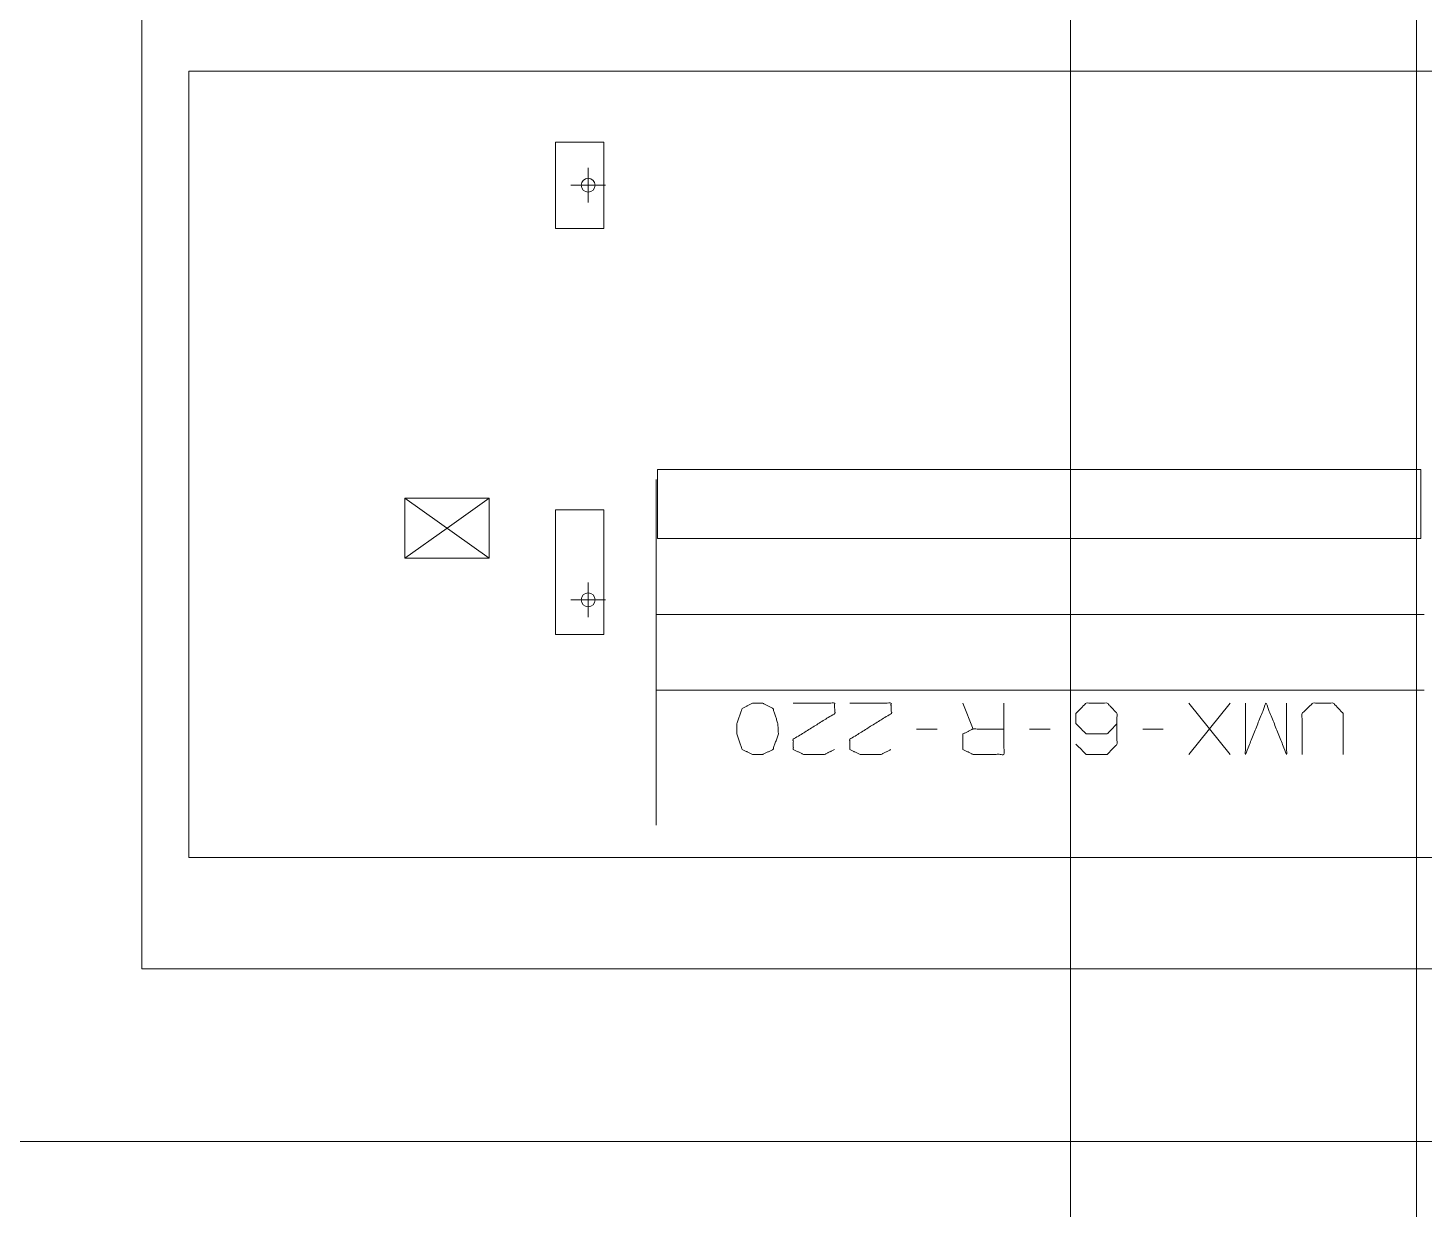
# Model space of a CAD drawing. Header units: millimetres. Extents: x 3056 to 110866, y 16649 to 58349.
# Drawn here: x 48991 to 53028, y 27304 to 30720 of the extents above; entities that cross this region are included whole.
import ezdxf

# ---------------------------------------------------------------- set-up
doc = ezdxf.new("R2010")
doc.units = ezdxf.units.MM
doc.layers.add('1', color=7, linetype='Continuous', true_color=0xffffff)

msp = doc.modelspace()

# ---------------------------------------------------------------- linework, layer by layer
at = {"layer": '1', "color": 143, "linetype": 'Continuous', "lineweight": 13}
for p, q in [((53006.5, 17870.4), (53006.5, 55213.3)), ((52006.5, 54663.3), (52006.5, 17870.4)), ((49320.5, 47349.3), (49320.5, 27999.3)), ((49320.5, 27999.3), (90886.5, 27999.3)), ((3056.5, 27499.3), (110866.5, 27499.3))]:
    msp.add_line(p, q, dxfattribs=at)
at = {"layer": '1', "color": 80, "linetype": 'Continuous', "lineweight": 13}
for p, q in [((49456.5, 28321.3), (49456.5, 30595.3)), ((49456.5, 30595.3), (55083.5, 30595.3)), ((49456.5, 28321.3), (49456.5, 30595.3)), ((49456.5, 30595.3), (55083.5, 30595.3)), ((50657, 30390.3), (50517, 30390.3)), ((50517, 30390.3), (50517, 30140.3)), ((50657, 30140.3), (50657, 30390.3)), ((50611.5, 30215.3), (50611.5, 30315.3)), ((50661.5, 30265.3), (50561.5, 30265.3)), ((50517, 30140.3), (50657, 30140.3)), ((50811.5, 29243.3), (50811.5, 29443.3)), ((50811.5, 29443.3), (53019.5, 29443.3)), ((53019.5, 29443.3), (53019.5, 29243.3)), ((50081.5, 29360.3), (50325.5, 29186.3)), ((50081.5, 29360.3), (50325.5, 29360.3)), ((50081.5, 29186.3), (50081.5, 29360.3)), ((50325.5, 29360.3), (50203.5, 29273.3)), ((50325.5, 29360.3), (50325.5, 29186.3)), ((50517, 29326.3), (50517, 28966.3)), ((50657, 29326.3), (50517, 29326.3)), ((50657, 28966.3), (50657, 29326.3)), ((50081.5, 29186.3), (50203.5, 29273.3)), ((53019.5, 29243.3), (50811.5, 29243.3)), ((50325.5, 29186.3), (50081.5, 29186.3)), ((50611.5, 29016.3), (50611.5, 29116.3)), ((50661.5, 29066.3), (50561.5, 29066.3)), ((53028.4, 29024.2), (50808.5, 29024.2)), ((50517, 28966.3), (50657, 28966.3)), ((50808.5, 28805.1), (53028.4, 28805.1)), ((51694.9, 28767.6), (51724.6, 28692.6)), ((52467.4, 28767.6), (52348.6, 28619.2)), ((52348.6, 28767.6), (52467.4, 28619.2)), ((51561.1, 28692.6), (51620.5, 28692.6)), ((51888, 28692.6), (51947.4, 28692.6)), ((52214.9, 28692.6), (52274.3, 28692.6)), ((55083.5, 28321.3), (49456.5, 28321.3)), ((55083.5, 28321.3), (49456.5, 28321.3))]:
    msp.add_line(p, q, dxfattribs=at)
at = {"layer": '1', "color": 9, "linetype": 'Continuous', "lineweight": 13}
for p, q in [((52006.5, 28571.3), (52006.5, 27999.3)), ((53006.5, 27999.3), (53006.5, 28571.3)), ((49320.5, 27999.3), (52006.5, 27999.3))]:
    msp.add_line(p, q, dxfattribs=at)
at = {"layer": '1', "color": 80, "linetype": 'Continuous', "lineweight": 13}
for centre in [(50611.5, 30265.3), (50611.5, 29066.3)]:
    msp.add_circle(centre, 20, dxfattribs=at)
for points, knots in [([(50808.5, 29414.6), (50808.5, 29414.6), (50808.5, 29414.4), (50808.5, 29414), (50808.5, 29413.7), (50808.5, 29413), (50808.5, 29412.1), (50808.5, 29411.5), (50808.5, 29410.2), (50808.5, 29408.8), (50808.5, 29407.1), (50808.5, 29405.3), (50808.5, 29403.2), (50808.5, 29400.9), (50808.5, 29398.5), (50808.5, 29395.8), (50808.5, 29392.9), (50808.5, 29389.8), (50808.5, 29388.3), (50808.5, 29384.9), (50808.5, 29381.3), (50808.5, 29377.6), (50808.5, 29373.6), (50808.5, 29369.5), (50808.5, 29365.1), (50808.5, 29360.6), (50808.5, 29355.9), (50808.5, 29351), (50808.5, 29346), (50808.5, 29340.7), (50808.5, 29335.3), (50808.5, 29329.7), (50808.5, 29323.9), (50808.5, 29318), (50808.5, 29311.8), (50808.5, 29305.6), (50808.5, 29299.1), (50808.5, 29292.5), (50808.5, 29285.8), (50808.5, 29278.9), (50808.5, 29271.8), (50808.5, 29264.6), (50808.5, 29260.9), (50808.5, 29253.5), (50808.5, 29245.9), (50808.5, 29238.2), (50808.5, 29230.3), (50808.5, 29222.4), (50808.5, 29214.3), (50808.5, 29206), (50808.5, 29197.7), (50808.5, 29189.2), (50808.5, 29180.7), (50808.5, 29176.3), (50808.5, 29167.6), (50808.5, 29158.7), (50808.5, 29149.8), (50808.5, 29140.7), (50808.5, 29131.6), (50808.5, 29122.4), (50808.5, 29113), (50808.5, 29103.6), (50808.5, 29094.2), (50808.5, 29084.6), (50808.5, 29075), (50808.5, 29070.1), (50808.5, 29060.4), (50808.5, 29050.6), (50808.5, 29040.8), (50808.5, 29030.9), (50808.5, 29020.9), (50808.5, 29010.9), (50808.5, 29000.9), (50808.5, 28990.8), (50808.5, 28980.8), (50808.5, 28970.6), (50808.5, 28960.5), (50808.5, 28950.3), (50808.5, 28940.1), (50808.5, 28929.9), (50808.5, 28919.7), (50808.5, 28914.6)], [0, 0, 0.000106, 0.000519, 0.001349, 0.001873, 0.003328, 0.005196, 0.006339, 0.008832, 0.011732, 0.01505, 0.01877, 0.022902, 0.027443, 0.032385, 0.037735, 0.043482, 0.049625, 0.052795, 0.059537, 0.066665, 0.074179, 0.082084, 0.090366, 0.099034, 0.108072, 0.117481, 0.127254, 0.137393, 0.147892, 0.158745, 0.169948, 0.181499, 0.19339, 0.205613, 0.218171, 0.231051, 0.244253, 0.257768, 0.27159, 0.285719, 0.300144, 0.307499, 0.322358, 0.337498, 0.352918, 0.368602, 0.384551, 0.400755, 0.417206, 0.433902, 0.450835, 0.467996, 0.476632, 0.494121, 0.511827, 0.529729, 0.547831, 0.56612, 0.584587, 0.60323, 0.622037, 0.640997, 0.66011, 0.679367, 0.689061, 0.708513, 0.728082, 0.747767, 0.767558, 0.787449, 0.80742, 0.827475, 0.847605, 0.867798, 0.888044, 0.908338, 0.928668, 0.949025, 0.969409, 0.989803, 1, 1]), ([(50808.5, 28914.6), (50808.5, 28904.4), (50808.5, 28894.3), (50808.5, 28884.1), (50808.5, 28873.9), (50808.5, 28863.7), (50808.5, 28853.6), (50808.5, 28848.5), (50808.5, 28838.4), (50808.5, 28828.4), (50808.5, 28818.4), (50808.5, 28808.4), (50808.5, 28798.4), (50808.5, 28788.5), (50808.5, 28778.7), (50808.5, 28768.9), (50808.5, 28764), (50808.5, 28754.3), (50808.5, 28744.7), (50808.5, 28735.1), (50808.5, 28730.4), (50808.5, 28721), (50808.5, 28711.6), (50808.5, 28702.3), (50808.5, 28693.1), (50808.5, 28688.6), (50808.5, 28679.5), (50808.5, 28670.6), (50808.5, 28661.7), (50808.5, 28653), (50808.5, 28644.3), (50808.5, 28635.8), (50808.5, 28627.4), (50808.5, 28619.1), (50808.5, 28610.9), (50808.5, 28602.9), (50808.5, 28595), (50808.5, 28587.2), (50808.5, 28579.6), (50808.5, 28572.1), (50808.5, 28564.7), (50808.5, 28557.5), (50808.5, 28554), (50808.5, 28547), (50808.5, 28543.5), (50808.5, 28536.8), (50808.5, 28530.2), (50808.5, 28523.7), (50808.5, 28517.5), (50808.5, 28511.3), (50808.5, 28508.4), (50808.5, 28502.5), (50808.5, 28496.8), (50808.5, 28491.3), (50808.5, 28486), (50808.5, 28480.8), (50808.5, 28475.8), (50808.5, 28471), (50808.5, 28466.4), (50808.5, 28462), (50808.5, 28457.8), (50808.5, 28453.7), (50808.5, 28449.9), (50808.5, 28448), (50808.5, 28444.4), (50808.5, 28441), (50808.5, 28437.9), (50808.5, 28434.9), (50808.5, 28432.1), (50808.5, 28429.6), (50808.5, 28427.2), (50808.5, 28425), (50808.5, 28423.1), (50808.5, 28421.3), (50808.5, 28419.7), (50808.5, 28418.4), (50808.5, 28417.2), (50808.5, 28416.3), (50808.5, 28415.6), (50808.5, 28415.1), (50808.5, 28414.8), (50808.5, 28414.6)], [0, 0, 0.020399, 0.040788, 0.061161, 0.081513, 0.101827, 0.122094, 0.132207, 0.152399, 0.172524, 0.192579, 0.212555, 0.232441, 0.252232, 0.271917, 0.29149, 0.301248, 0.320637, 0.339888, 0.359001, 0.368484, 0.38737, 0.406092, 0.42465, 0.443027, 0.452171, 0.470274, 0.488176, 0.505876, 0.523371, 0.540643, 0.557687, 0.574504, 0.591083, 0.607413, 0.623489, 0.639311, 0.654863, 0.67014, 0.685142, 0.699858, 0.714283, 0.721347, 0.735322, 0.742233, 0.755748, 0.768951, 0.781831, 0.794388, 0.806611, 0.812554, 0.824275, 0.835652, 0.84668, 0.857353, 0.867672, 0.877631, 0.887224, 0.896448, 0.905301, 0.913773, 0.921869, 0.929579, 0.933336, 0.940464, 0.9472, 0.953545, 0.959492, 0.965038, 0.970187, 0.974928, 0.979262, 0.983194, 0.986713, 0.989819, 0.992518, 0.994804, 0.996672, 0.998127, 0.999164, 0.999788, 1, 1]), ([(51086.4, 28767.6), (51056.8, 28752), (51041.1, 28708.2), (51041.1, 28678.5), (51056.8, 28633.2), (51086.4, 28619.2), (51116.1, 28619.2), (51145.8, 28633.2), (51161.4, 28678.5), (51159.9, 28708.2), (51145.8, 28752), (51116.1, 28767.6), (51086.4, 28767.6)], [0, 0, 0.076269, 0.181883, 0.249379, 0.358348, 0.433027, 0.500517, 0.575207, 0.684171, 0.75176, 0.856231, 0.93251, 1, 1]), ([(51323.3, 28633.2), (51295.2, 28619.2), (51234.3, 28619.2), (51204.6, 28633.2), (51204.6, 28662.9), (51324.9, 28737.9), (51323.3, 28767.6), (51204.6, 28767.6)], [0, 0, 0.070635, 0.207523, 0.281311, 0.348001, 0.666468, 0.73325, 1, 1]), ([(51486.8, 28633.2), (51458.6, 28619.2), (51397.7, 28619.2), (51368, 28633.2), (51368, 28662.9), (51488.3, 28737.9), (51486.8, 28767.6), (51368, 28767.6)], [0, 0, 0.070635, 0.207523, 0.281311, 0.348001, 0.666468, 0.73325, 1, 1]), ([(51813.6, 28767.6), (51813.6, 28619.2), (51724.6, 28619.2), (51694.9, 28633.2), (51694.9, 28678.5), (51724.6, 28692.6), (51813.6, 28692.6)], [0, 0, 0.339231, 0.542758, 0.617839, 0.721392, 0.796472, 1, 1]), ([(52140.5, 28708.2), (52112.4, 28678.5), (52051.4, 28678.5), (52021.8, 28708.2), (52021.8, 28737.9), (52051.4, 28767.6), (52112.4, 28767.6), (52140.5, 28737.9), (52140.5, 28648.8), (52112.4, 28619.2), (52051.4, 28619.2), (52021.8, 28648.8)], [0, 0, 0.074328, 0.185085, 0.261392, 0.315347, 0.391654, 0.502411, 0.576739, 0.738608, 0.812936, 0.923693, 1, 1]), ([(52630.8, 28767.6), (52630.8, 28619.2), (52571.4, 28767.6), (52512.1, 28619.2), (52512.1, 28767.6)], [0, 0, 0.240728, 0.499998, 0.759272, 1, 1]), ([(52794.3, 28619.2), (52794.3, 28737.9), (52766.1, 28767.6), (52706.8, 28767.6), (52675.5, 28737.9), (52675.5, 28619.2)], [0, 0, 0.311783, 0.419156, 0.57504, 0.688217, 1, 1])]:
    msp.add_open_spline(points, degree=1, knots=knots, dxfattribs=at)

doc.saveas('drawing.dxf')
